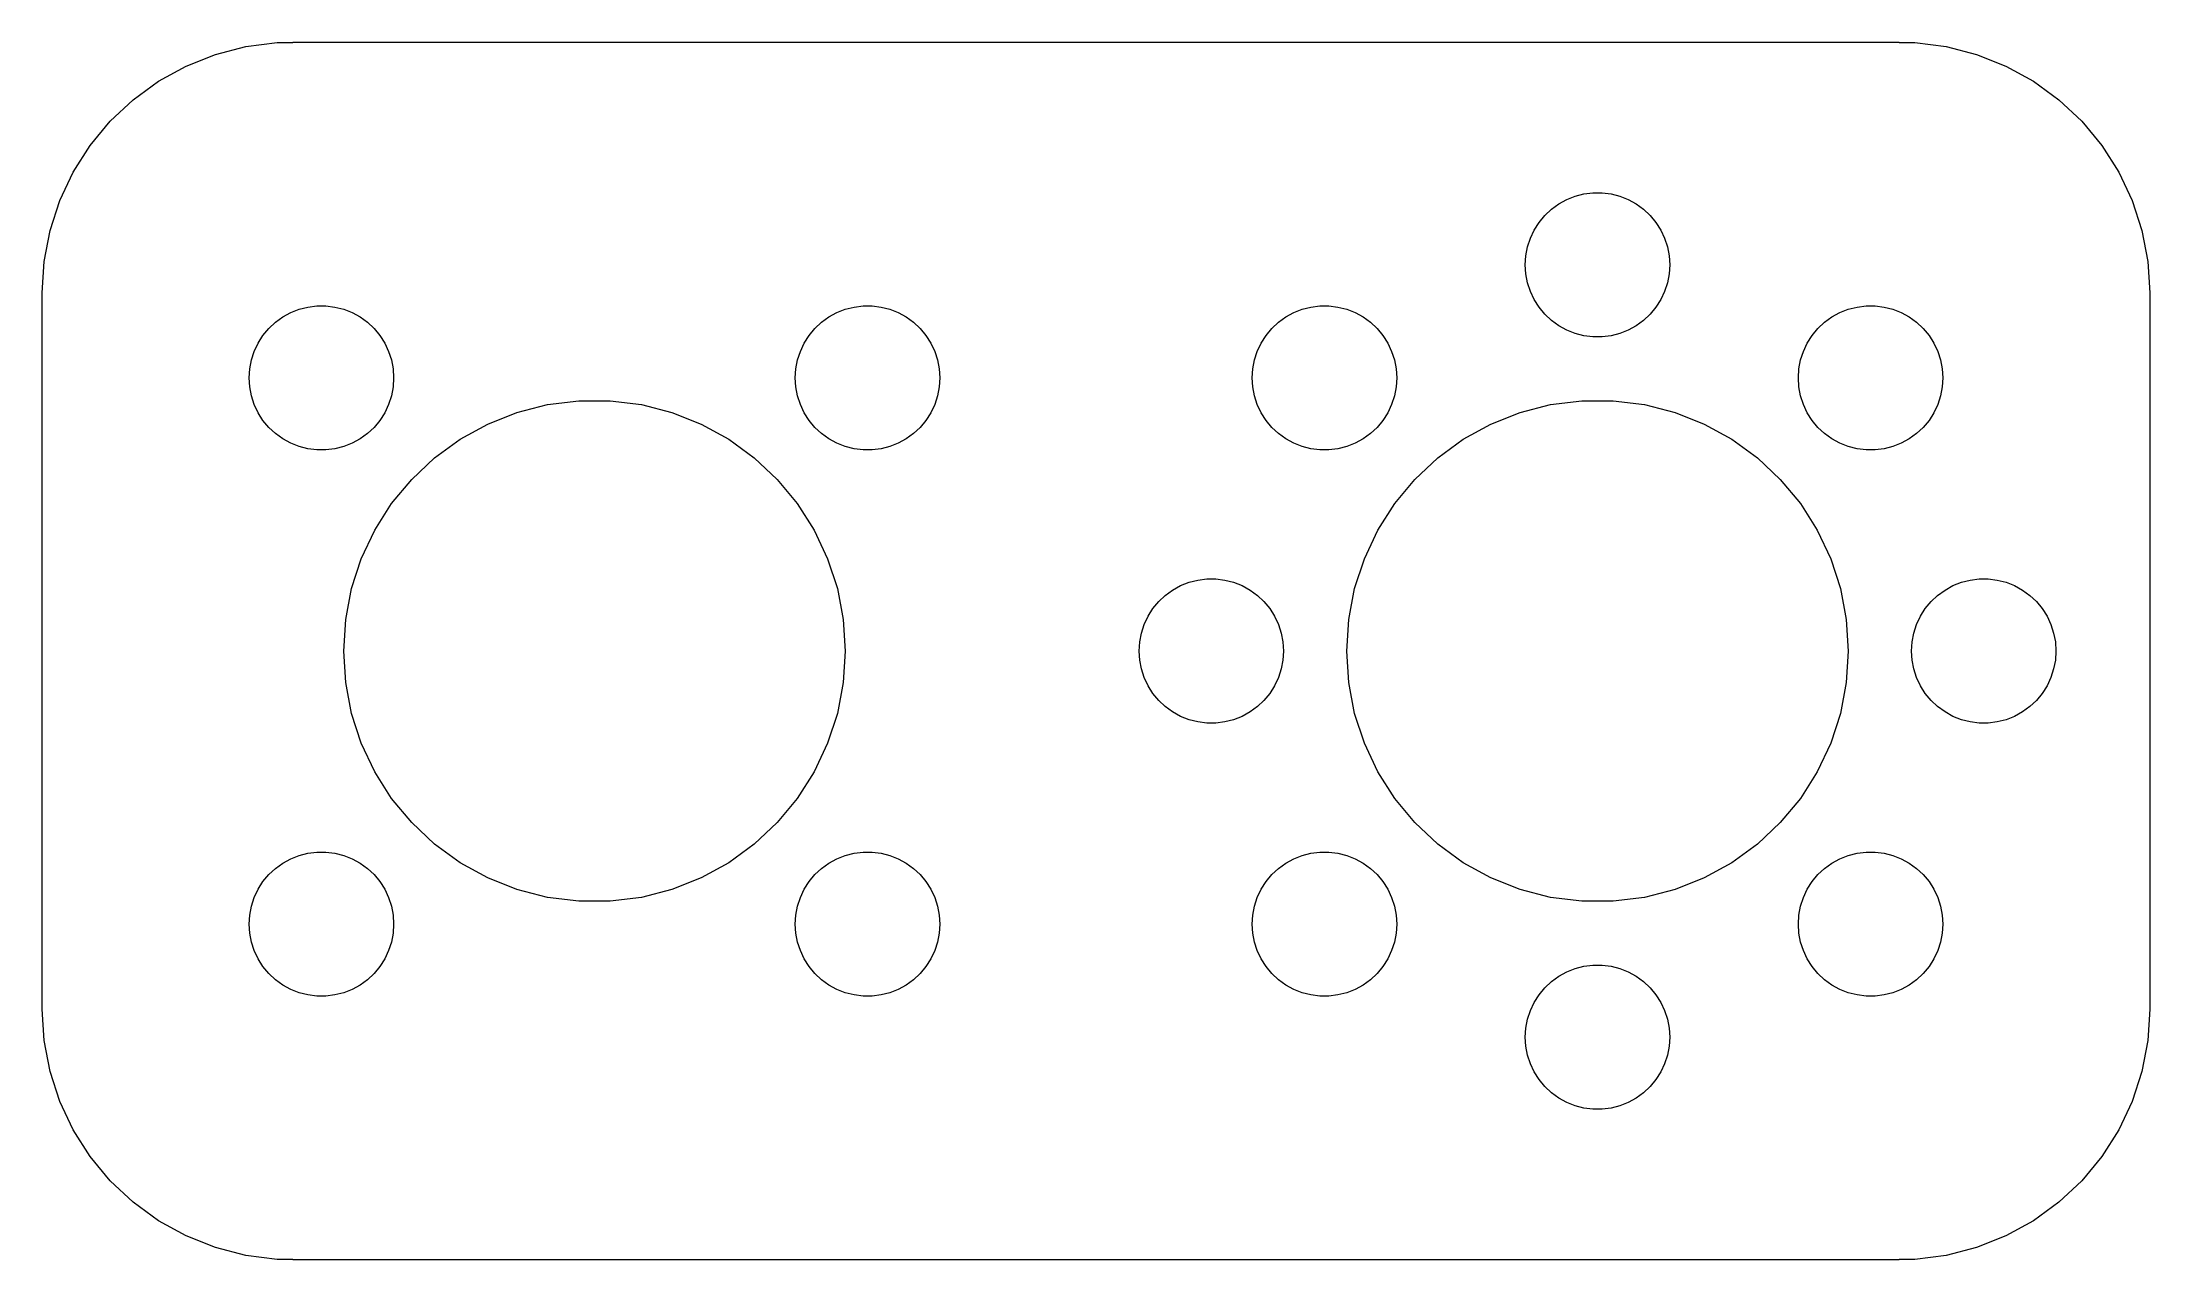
# Model space of a CAD drawing. Header units: millimetres. Extents: x -26.7 to 26.7, y -15.4 to 15.4.
import ezdxf

# ---------------------------------------------------------------- set-up
doc = ezdxf.new("R2010")
doc.units = ezdxf.units.MM
doc.layers.get('0').update_dxf_attribs({"linetype": 'CONTINUOUS', "lineweight": 0})

msp = doc.modelspace()

# ---------------------------------------------------------------- linework, layer by layer
for p, q in [((-23.039, 14.813), (-22.298, 15.107)), ((-22.298, 15.107), (-21.526, 15.305)), ((-21.526, 15.305), (-20.734, 15.405)), ((-20.734, 15.405), (-20.336, 15.405)), ((-20.336, 15.405), (-20.336, 15.418)), ((-20.336, 15.418), (20.336, 15.418)), ((20.336, 15.418), (20.336, 15.405)), ((20.336, 15.405), (20.734, 15.405)), ((20.734, 15.405), (21.526, 15.305)), ((21.526, 15.305), (22.298, 15.107)), ((22.298, 15.107), (23.039, 14.813)), ((-24.383, 13.961), (-23.738, 14.429)), ((-23.738, 14.429), (-23.039, 14.813)), ((23.039, 14.813), (23.738, 14.429)), ((23.738, 14.429), (24.383, 13.961)), ((-24.965, 13.415), (-24.383, 13.961)), ((24.383, 13.961), (24.965, 13.415)), ((-25.473, 12.8), (-24.965, 13.415)), ((24.965, 13.415), (25.473, 12.8)), ((-25.9, 12.127), (-25.473, 12.8)), ((25.473, 12.8), (25.9, 12.127)), ((-26.24, 11.405), (-25.9, 12.127)), ((25.9, 12.127), (26.24, 11.405)), ((-26.486, 10.647), (-26.24, 11.405)), ((11.534, 11.188), (11.72, 11.323)), ((11.72, 11.323), (11.921, 11.434)), ((11.921, 11.434), (12.135, 11.518)), ((12.135, 11.518), (12.357, 11.575)), ((12.357, 11.575), (12.585, 11.604)), ((12.585, 11.604), (12.815, 11.604)), ((12.815, 11.604), (13.043, 11.575)), ((13.043, 11.575), (13.265, 11.518)), ((13.265, 11.518), (13.479, 11.434)), ((13.479, 11.434), (13.68, 11.323)), ((13.68, 11.323), (13.866, 11.188)), ((26.24, 11.405), (26.486, 10.647)), ((11.097, 10.66), (11.22, 10.854)), ((11.22, 10.854), (11.367, 11.031)), ((11.367, 11.031), (11.534, 11.188)), ((13.866, 11.188), (14.033, 11.031)), ((14.033, 11.031), (14.18, 10.854)), ((14.18, 10.854), (14.303, 10.66)), ((-26.636, 9.864), (-26.486, 10.647)), ((10.886, 10.008), (10.929, 10.234)), ((10.929, 10.234), (11, 10.452)), ((11, 10.452), (11.097, 10.66)), ((14.303, 10.66), (14.4, 10.452)), ((14.4, 10.452), (14.471, 10.234)), ((14.471, 10.234), (14.514, 10.008)), ((26.486, 10.647), (26.636, 9.864)), ((-26.686, 9.068), (-26.636, 9.864)), ((10.871, 9.779), (10.886, 10.008)), ((10.886, 9.55), (10.871, 9.779)), ((14.514, 10.008), (14.529, 9.779)), ((14.529, 9.779), (14.514, 9.55)), ((26.636, 9.864), (26.686, 9.068)), ((10.929, 9.324), (10.886, 9.55)), ((11, 9.106), (10.929, 9.324)), ((11.097, 8.898), (11, 9.106)), ((14.4, 9.106), (14.303, 8.898)), ((14.471, 9.324), (14.4, 9.106)), ((14.514, 9.55), (14.471, 9.324)), ((-26.686, -9.068), (-26.686, 9.068)), ((-20.595, 8.459), (-20.393, 8.57)), ((-20.393, 8.57), (-20.18, 8.654)), ((-20.18, 8.654), (-19.957, 8.711)), ((-19.957, 8.711), (-19.73, 8.74)), ((-19.73, 8.74), (-19.5, 8.74)), ((-19.5, 8.74), (-19.272, 8.711)), ((-19.272, 8.711), (-19.05, 8.654)), ((-19.05, 8.654), (-18.836, 8.57)), ((-18.836, 8.57), (-18.635, 8.459)), ((-6.765, 8.459), (-6.564, 8.57)), ((-6.564, 8.57), (-6.35, 8.654)), ((-6.35, 8.654), (-6.128, 8.711)), ((-6.128, 8.711), (-5.9, 8.74)), ((-5.9, 8.74), (-5.67, 8.74)), ((-5.67, 8.74), (-5.443, 8.711)), ((-5.443, 8.711), (-5.22, 8.654)), ((-5.22, 8.654), (-5.007, 8.57)), ((-5.007, 8.57), (-4.805, 8.459)), ((4.805, 8.459), (5.007, 8.57)), ((5.007, 8.57), (5.22, 8.654)), ((5.22, 8.654), (5.443, 8.711)), ((5.443, 8.711), (5.67, 8.74)), ((5.67, 8.74), (5.9, 8.74)), ((5.9, 8.74), (6.128, 8.711)), ((6.128, 8.711), (6.35, 8.654)), ((6.35, 8.654), (6.564, 8.57)), ((6.564, 8.57), (6.765, 8.459)), ((11.22, 8.704), (11.097, 8.898)), ((11.367, 8.527), (11.22, 8.704)), ((14.18, 8.704), (14.033, 8.527)), ((14.303, 8.898), (14.18, 8.704)), ((18.635, 8.459), (18.836, 8.57)), ((18.836, 8.57), (19.05, 8.654)), ((19.05, 8.654), (19.272, 8.711)), ((19.272, 8.711), (19.5, 8.74)), ((19.5, 8.74), (19.73, 8.74)), ((19.73, 8.74), (19.957, 8.711)), ((19.957, 8.711), (20.18, 8.654)), ((20.18, 8.654), (20.393, 8.57)), ((20.393, 8.57), (20.595, 8.459)), ((26.686, 9.068), (26.686, -9.068)), ((-21.094, 7.99), (-20.948, 8.167)), ((-20.948, 8.167), (-20.781, 8.324)), ((-20.781, 8.324), (-20.595, 8.459)), ((-18.635, 8.459), (-18.449, 8.324)), ((-18.449, 8.324), (-18.282, 8.167)), ((-18.282, 8.167), (-18.135, 7.99)), ((-7.265, 7.99), (-7.118, 8.167)), ((-7.118, 8.167), (-6.951, 8.324)), ((-6.951, 8.324), (-6.765, 8.459)), ((-4.805, 8.459), (-4.619, 8.324)), ((-4.619, 8.324), (-4.452, 8.167)), ((-4.452, 8.167), (-4.306, 7.99)), ((4.306, 7.99), (4.452, 8.167)), ((4.452, 8.167), (4.619, 8.324)), ((4.619, 8.324), (4.805, 8.459)), ((6.765, 8.459), (6.951, 8.324)), ((6.951, 8.324), (7.118, 8.167)), ((7.118, 8.167), (7.265, 7.99)), ((11.534, 8.37), (11.367, 8.527)), ((11.72, 8.235), (11.534, 8.37)), ((11.921, 8.124), (11.72, 8.235)), ((12.135, 8.04), (11.921, 8.124)), ((12.357, 7.983), (12.135, 8.04)), ((13.265, 8.04), (13.043, 7.983)), ((13.479, 8.124), (13.265, 8.04)), ((13.68, 8.235), (13.479, 8.124)), ((13.866, 8.37), (13.68, 8.235)), ((14.033, 8.527), (13.866, 8.37)), ((18.135, 7.99), (18.282, 8.167)), ((18.282, 8.167), (18.449, 8.324)), ((18.449, 8.324), (18.635, 8.459)), ((20.595, 8.459), (20.781, 8.324)), ((20.781, 8.324), (20.948, 8.167)), ((20.948, 8.167), (21.094, 7.99)), ((-21.386, 7.37), (-21.315, 7.588)), ((-21.315, 7.588), (-21.217, 7.796)), ((-21.217, 7.796), (-21.094, 7.99)), ((-18.135, 7.99), (-18.012, 7.796)), ((-18.012, 7.796), (-17.914, 7.588)), ((-17.914, 7.588), (-17.843, 7.37)), ((-7.557, 7.37), (-7.486, 7.588)), ((-7.486, 7.588), (-7.388, 7.796)), ((-7.388, 7.796), (-7.265, 7.99)), ((-4.306, 7.99), (-4.183, 7.796)), ((-4.183, 7.796), (-4.085, 7.588)), ((-4.085, 7.588), (-4.014, 7.37)), ((4.014, 7.37), (4.085, 7.588)), ((4.085, 7.588), (4.183, 7.796)), ((4.183, 7.796), (4.306, 7.99)), ((7.265, 7.99), (7.388, 7.796)), ((7.388, 7.796), (7.486, 7.588)), ((7.486, 7.588), (7.557, 7.37)), ((12.585, 7.954), (12.357, 7.983)), ((12.815, 7.954), (12.585, 7.954)), ((13.043, 7.983), (12.815, 7.954)), ((17.843, 7.37), (17.914, 7.588)), ((17.914, 7.588), (18.012, 7.796)), ((18.012, 7.796), (18.135, 7.99)), ((21.094, 7.99), (21.217, 7.796)), ((21.217, 7.796), (21.315, 7.588)), ((21.315, 7.588), (21.386, 7.37)), ((-21.444, 6.915), (-21.429, 7.144)), ((-21.429, 7.144), (-21.386, 7.37)), ((-17.843, 7.37), (-17.8, 7.144)), ((-17.8, 7.144), (-17.786, 6.915)), ((-7.614, 6.915), (-7.6, 7.144)), ((-7.6, 7.144), (-7.557, 7.37)), ((-4.014, 7.37), (-3.971, 7.144)), ((-3.971, 7.144), (-3.956, 6.915)), ((3.956, 6.915), (3.971, 7.144)), ((3.971, 7.144), (4.014, 7.37)), ((7.557, 7.37), (7.6, 7.144)), ((7.6, 7.144), (7.614, 6.915)), ((17.786, 6.915), (17.8, 7.144)), ((17.8, 7.144), (17.843, 7.37)), ((21.386, 7.37), (21.429, 7.144)), ((21.429, 7.144), (21.444, 6.915)), ((-21.429, 6.686), (-21.444, 6.915)), ((-21.386, 6.46), (-21.429, 6.686)), ((-21.315, 6.242), (-21.386, 6.46)), ((-17.843, 6.46), (-17.914, 6.242)), ((-17.8, 6.686), (-17.843, 6.46)), ((-17.786, 6.915), (-17.8, 6.686)), ((-7.6, 6.686), (-7.614, 6.915)), ((-7.557, 6.46), (-7.6, 6.686)), ((-7.486, 6.242), (-7.557, 6.46)), ((-4.014, 6.46), (-4.085, 6.242)), ((-3.971, 6.686), (-4.014, 6.46)), ((-3.956, 6.915), (-3.971, 6.686)), ((3.971, 6.686), (3.956, 6.915)), ((4.014, 6.46), (3.971, 6.686)), ((4.085, 6.242), (4.014, 6.46)), ((7.557, 6.46), (7.486, 6.242)), ((7.6, 6.686), (7.557, 6.46)), ((7.614, 6.915), (7.6, 6.686)), ((17.8, 6.686), (17.786, 6.915)), ((17.843, 6.46), (17.8, 6.686)), ((17.914, 6.242), (17.843, 6.46)), ((21.386, 6.46), (21.315, 6.242)), ((21.429, 6.686), (21.386, 6.46)), ((21.444, 6.915), (21.429, 6.686)), ((-21.217, 6.034), (-21.315, 6.242)), ((-21.094, 5.84), (-21.217, 6.034)), ((-18.012, 6.034), (-18.135, 5.84)), ((-17.914, 6.242), (-18.012, 6.034)), ((-15.404, 5.746), (-14.662, 6.039)), ((-14.662, 6.039), (-13.89, 6.238)), ((-13.89, 6.238), (-13.099, 6.337)), ((-13.099, 6.337), (-12.301, 6.337)), ((-12.301, 6.337), (-11.51, 6.238)), ((-11.51, 6.238), (-10.738, 6.039)), ((-10.738, 6.039), (-9.996, 5.746)), ((-7.388, 6.034), (-7.486, 6.242)), ((-7.265, 5.84), (-7.388, 6.034)), ((-4.183, 6.034), (-4.306, 5.84)), ((-4.085, 6.242), (-4.183, 6.034)), ((4.183, 6.034), (4.085, 6.242)), ((4.306, 5.84), (4.183, 6.034)), ((7.388, 6.034), (7.265, 5.84)), ((7.486, 6.242), (7.388, 6.034)), ((9.996, 5.746), (10.738, 6.039)), ((10.738, 6.039), (11.51, 6.238)), ((11.51, 6.238), (12.301, 6.337)), ((12.301, 6.337), (13.099, 6.337)), ((13.099, 6.337), (13.89, 6.238)), ((13.89, 6.238), (14.662, 6.039)), ((14.662, 6.039), (15.404, 5.746)), ((18.012, 6.034), (17.914, 6.242)), ((18.135, 5.84), (18.012, 6.034)), ((21.217, 6.034), (21.094, 5.84)), ((21.315, 6.242), (21.217, 6.034)), ((-20.948, 5.663), (-21.094, 5.84)), ((-20.781, 5.506), (-20.948, 5.663)), ((-20.595, 5.371), (-20.781, 5.506)), ((-20.393, 5.26), (-20.595, 5.371)), ((-18.635, 5.371), (-18.836, 5.26)), ((-18.449, 5.506), (-18.635, 5.371)), ((-18.282, 5.663), (-18.449, 5.506)), ((-18.135, 5.84), (-18.282, 5.663)), ((-16.748, 4.893), (-16.102, 5.361)), ((-16.102, 5.361), (-15.404, 5.746)), ((-9.996, 5.746), (-9.298, 5.361)), ((-9.298, 5.361), (-8.652, 4.893)), ((-7.118, 5.663), (-7.265, 5.84)), ((-6.951, 5.506), (-7.118, 5.663)), ((-6.765, 5.371), (-6.951, 5.506)), ((-6.564, 5.26), (-6.765, 5.371)), ((-4.805, 5.371), (-5.007, 5.26)), ((-4.619, 5.506), (-4.805, 5.371)), ((-4.452, 5.663), (-4.619, 5.506)), ((-4.306, 5.84), (-4.452, 5.663)), ((4.452, 5.663), (4.306, 5.84)), ((4.619, 5.506), (4.452, 5.663)), ((4.805, 5.371), (4.619, 5.506)), ((5.007, 5.26), (4.805, 5.371)), ((6.765, 5.371), (6.564, 5.26)), ((6.951, 5.506), (6.765, 5.371)), ((7.118, 5.663), (6.951, 5.506)), ((7.265, 5.84), (7.118, 5.663)), ((8.652, 4.893), (9.298, 5.361)), ((9.298, 5.361), (9.996, 5.746)), ((15.404, 5.746), (16.102, 5.361)), ((16.102, 5.361), (16.748, 4.893)), ((18.282, 5.663), (18.135, 5.84)), ((18.449, 5.506), (18.282, 5.663)), ((18.635, 5.371), (18.449, 5.506)), ((18.836, 5.26), (18.635, 5.371)), ((20.595, 5.371), (20.393, 5.26)), ((20.781, 5.506), (20.595, 5.371)), ((20.948, 5.663), (20.781, 5.506)), ((21.094, 5.84), (20.948, 5.663)), ((-20.18, 5.176), (-20.393, 5.26)), ((-19.957, 5.118), (-20.18, 5.176)), ((-19.73, 5.09), (-19.957, 5.118)), ((-19.5, 5.09), (-19.73, 5.09)), ((-19.272, 5.118), (-19.5, 5.09)), ((-19.05, 5.176), (-19.272, 5.118)), ((-18.836, 5.26), (-19.05, 5.176)), ((-17.329, 4.347), (-16.748, 4.893)), ((-8.652, 4.893), (-8.071, 4.347)), ((-6.35, 5.176), (-6.564, 5.26)), ((-6.128, 5.118), (-6.35, 5.176)), ((-5.9, 5.09), (-6.128, 5.118)), ((-5.67, 5.09), (-5.9, 5.09)), ((-5.443, 5.118), (-5.67, 5.09)), ((-5.22, 5.176), (-5.443, 5.118)), ((-5.007, 5.26), (-5.22, 5.176)), ((5.22, 5.176), (5.007, 5.26)), ((5.443, 5.118), (5.22, 5.176)), ((5.67, 5.09), (5.443, 5.118)), ((5.9, 5.09), (5.67, 5.09)), ((6.128, 5.118), (5.9, 5.09)), ((6.35, 5.176), (6.128, 5.118)), ((6.564, 5.26), (6.35, 5.176)), ((8.071, 4.347), (8.652, 4.893)), ((16.748, 4.893), (17.329, 4.347)), ((19.05, 5.176), (18.836, 5.26)), ((19.272, 5.118), (19.05, 5.176)), ((19.5, 5.09), (19.272, 5.118)), ((19.73, 5.09), (19.5, 5.09)), ((19.957, 5.118), (19.73, 5.09)), ((20.18, 5.176), (19.957, 5.118)), ((20.393, 5.26), (20.18, 5.176)), ((-17.837, 3.732), (-17.329, 4.347)), ((-8.071, 4.347), (-7.563, 3.732)), ((7.563, 3.732), (8.071, 4.347)), ((17.329, 4.347), (17.837, 3.732)), ((-18.265, 3.059), (-17.837, 3.732)), ((-7.563, 3.732), (-7.135, 3.059)), ((7.135, 3.059), (7.563, 3.732)), ((17.837, 3.732), (18.265, 3.059)), ((-18.604, 2.338), (-18.265, 3.059)), ((-7.135, 3.059), (-6.796, 2.338)), ((6.796, 2.338), (7.135, 3.059)), ((18.265, 3.059), (18.604, 2.338)), ((-18.851, 1.579), (-18.604, 2.338)), ((-6.796, 2.338), (-6.549, 1.579)), ((6.549, 1.579), (6.796, 2.338)), ((18.604, 2.338), (18.851, 1.579)), ((1.941, 1.544), (2.142, 1.655)), ((2.142, 1.655), (2.356, 1.739)), ((2.356, 1.739), (2.578, 1.796)), ((2.578, 1.796), (2.806, 1.825)), ((2.806, 1.825), (3.036, 1.825)), ((3.036, 1.825), (3.264, 1.796)), ((3.264, 1.796), (3.486, 1.739)), ((3.486, 1.739), (3.7, 1.655)), ((3.7, 1.655), (3.901, 1.544)), ((21.499, 1.544), (21.7, 1.655)), ((21.7, 1.655), (21.914, 1.739)), ((21.914, 1.739), (22.136, 1.796)), ((22.136, 1.796), (22.364, 1.825)), ((22.364, 1.825), (22.594, 1.825)), ((22.594, 1.825), (22.822, 1.796)), ((22.822, 1.796), (23.044, 1.739)), ((23.044, 1.739), (23.258, 1.655)), ((23.258, 1.655), (23.459, 1.544)), ((-19, 0.796), (-18.851, 1.579)), ((-6.549, 1.579), (-6.4, 0.796)), ((1.318, 0.881), (1.441, 1.075)), ((1.441, 1.075), (1.588, 1.252)), ((1.588, 1.252), (1.755, 1.409)), ((1.755, 1.409), (1.941, 1.544)), ((3.901, 1.544), (4.087, 1.409)), ((4.087, 1.409), (4.254, 1.252)), ((4.254, 1.252), (4.401, 1.075)), ((4.401, 1.075), (4.524, 0.881)), ((6.4, 0.796), (6.549, 1.579)), ((18.851, 1.579), (19, 0.796)), ((20.876, 0.881), (20.999, 1.075)), ((20.999, 1.075), (21.146, 1.252)), ((21.146, 1.252), (21.313, 1.409)), ((21.313, 1.409), (21.499, 1.544)), ((23.459, 1.544), (23.645, 1.409)), ((23.645, 1.409), (23.812, 1.252)), ((23.812, 1.252), (23.959, 1.075)), ((23.959, 1.075), (24.082, 0.881)), ((-19.05, 0), (-19, 0.796)), ((-6.4, 0.796), (-6.35, 0)), ((1.15, 0.455), (1.221, 0.673)), ((1.221, 0.673), (1.318, 0.881)), ((4.524, 0.881), (4.621, 0.673)), ((4.621, 0.673), (4.692, 0.455)), ((6.35, 0), (6.4, 0.796)), ((19, 0.796), (19.05, 0)), ((20.708, 0.455), (20.779, 0.673)), ((20.779, 0.673), (20.876, 0.881)), ((24.082, 0.881), (24.179, 0.673)), ((24.179, 0.673), (24.25, 0.455)), ((-19, -0.796), (-19.05, 0)), ((-6.35, 0), (-6.4, -0.796)), ((1.092, 0), (1.107, 0.229)), ((1.107, -0.229), (1.092, 0)), ((1.107, 0.229), (1.15, 0.455)), ((4.692, 0.455), (4.735, 0.229)), ((4.735, 0.229), (4.75, 0)), ((4.75, 0), (4.735, -0.229)), ((6.4, -0.796), (6.35, 0)), ((19.05, 0), (19, -0.796)), ((20.65, 0), (20.665, 0.229)), ((20.665, -0.229), (20.65, 0)), ((20.665, 0.229), (20.708, 0.455)), ((24.25, 0.455), (24.293, 0.229)), ((24.293, 0.229), (24.308, 0)), ((24.308, 0), (24.293, -0.229)), ((1.15, -0.455), (1.107, -0.229)), ((1.221, -0.673), (1.15, -0.455)), ((4.692, -0.455), (4.621, -0.673)), ((4.735, -0.229), (4.692, -0.455)), ((20.708, -0.455), (20.665, -0.229)), ((20.779, -0.673), (20.708, -0.455)), ((24.25, -0.455), (24.179, -0.673)), ((24.293, -0.229), (24.25, -0.455)), ((-18.851, -1.579), (-19, -0.796)), ((-6.4, -0.796), (-6.549, -1.579)), ((1.318, -0.881), (1.221, -0.673)), ((1.441, -1.075), (1.318, -0.881)), ((4.524, -0.881), (4.401, -1.075)), ((4.621, -0.673), (4.524, -0.881)), ((6.549, -1.579), (6.4, -0.796)), ((19, -0.796), (18.851, -1.579)), ((20.876, -0.881), (20.779, -0.673)), ((20.999, -1.075), (20.876, -0.881)), ((24.082, -0.881), (23.959, -1.075)), ((24.179, -0.673), (24.082, -0.881)), ((-18.604, -2.338), (-18.851, -1.579)), ((-6.549, -1.579), (-6.796, -2.338)), ((1.588, -1.252), (1.441, -1.075)), ((1.755, -1.409), (1.588, -1.252)), ((1.941, -1.544), (1.755, -1.409)), ((2.142, -1.655), (1.941, -1.544)), ((3.901, -1.544), (3.7, -1.655)), ((4.087, -1.409), (3.901, -1.544)), ((4.254, -1.252), (4.087, -1.409)), ((4.401, -1.075), (4.254, -1.252)), ((6.796, -2.338), (6.549, -1.579)), ((18.851, -1.579), (18.604, -2.338)), ((21.146, -1.252), (20.999, -1.075)), ((21.313, -1.409), (21.146, -1.252)), ((21.499, -1.544), (21.313, -1.409)), ((21.7, -1.655), (21.499, -1.544)), ((23.459, -1.544), (23.258, -1.655)), ((23.645, -1.409), (23.459, -1.544)), ((23.812, -1.252), (23.645, -1.409)), ((23.959, -1.075), (23.812, -1.252)), ((2.356, -1.739), (2.142, -1.655)), ((2.578, -1.796), (2.356, -1.739)), ((2.806, -1.825), (2.578, -1.796)), ((3.036, -1.825), (2.806, -1.825)), ((3.264, -1.796), (3.036, -1.825)), ((3.486, -1.739), (3.264, -1.796)), ((3.7, -1.655), (3.486, -1.739)), ((21.914, -1.739), (21.7, -1.655)), ((22.136, -1.796), (21.914, -1.739)), ((22.364, -1.825), (22.136, -1.796)), ((22.594, -1.825), (22.364, -1.825)), ((22.822, -1.796), (22.594, -1.825)), ((23.044, -1.739), (22.822, -1.796)), ((23.258, -1.655), (23.044, -1.739)), ((-18.265, -3.059), (-18.604, -2.338)), ((-6.796, -2.338), (-7.135, -3.059)), ((7.135, -3.059), (6.796, -2.338)), ((18.604, -2.338), (18.265, -3.059)), ((-17.837, -3.732), (-18.265, -3.059)), ((-7.135, -3.059), (-7.563, -3.732)), ((7.563, -3.732), (7.135, -3.059)), ((18.265, -3.059), (17.837, -3.732)), ((-17.329, -4.347), (-17.837, -3.732)), ((-7.563, -3.732), (-8.071, -4.347)), ((8.071, -4.347), (7.563, -3.732)), ((17.837, -3.732), (17.329, -4.347)), ((-16.748, -4.893), (-17.329, -4.347)), ((-8.071, -4.347), (-8.652, -4.893)), ((8.652, -4.893), (8.071, -4.347)), ((17.329, -4.347), (16.748, -4.893)), ((-20.595, -5.371), (-20.393, -5.26)), ((-20.393, -5.26), (-20.18, -5.176)), ((-20.18, -5.176), (-19.957, -5.118)), ((-19.957, -5.118), (-19.73, -5.09)), ((-19.73, -5.09), (-19.5, -5.09)), ((-19.5, -5.09), (-19.272, -5.118)), ((-19.272, -5.118), (-19.05, -5.176)), ((-19.05, -5.176), (-18.836, -5.26)), ((-18.836, -5.26), (-18.635, -5.371)), ((-16.102, -5.361), (-16.748, -4.893)), ((-8.652, -4.893), (-9.298, -5.361)), ((-6.765, -5.371), (-6.564, -5.26)), ((-6.564, -5.26), (-6.35, -5.176)), ((-6.35, -5.176), (-6.128, -5.118)), ((-6.128, -5.118), (-5.9, -5.09)), ((-5.9, -5.09), (-5.67, -5.09)), ((-5.67, -5.09), (-5.443, -5.118)), ((-5.443, -5.118), (-5.22, -5.176)), ((-5.22, -5.176), (-5.007, -5.26)), ((-5.007, -5.26), (-4.805, -5.371)), ((4.805, -5.371), (5.007, -5.26)), ((5.007, -5.26), (5.22, -5.176)), ((5.22, -5.176), (5.443, -5.118)), ((5.443, -5.118), (5.67, -5.09)), ((5.67, -5.09), (5.9, -5.09)), ((5.9, -5.09), (6.128, -5.118)), ((6.128, -5.118), (6.35, -5.176)), ((6.35, -5.176), (6.564, -5.26)), ((6.564, -5.26), (6.765, -5.371)), ((9.298, -5.361), (8.652, -4.893)), ((16.748, -4.893), (16.102, -5.361)), ((18.635, -5.371), (18.836, -5.26)), ((18.836, -5.26), (19.05, -5.176)), ((19.05, -5.176), (19.272, -5.118)), ((19.272, -5.118), (19.5, -5.09)), ((19.5, -5.09), (19.73, -5.09)), ((19.73, -5.09), (19.957, -5.118)), ((19.957, -5.118), (20.18, -5.176)), ((20.18, -5.176), (20.393, -5.26)), ((20.393, -5.26), (20.595, -5.371)), ((-21.217, -6.034), (-21.094, -5.84)), ((-21.094, -5.84), (-20.948, -5.663)), ((-20.948, -5.663), (-20.781, -5.506)), ((-20.781, -5.506), (-20.595, -5.371)), ((-18.635, -5.371), (-18.449, -5.506)), ((-18.449, -5.506), (-18.282, -5.663)), ((-18.282, -5.663), (-18.135, -5.84)), ((-18.135, -5.84), (-18.012, -6.034)), ((-15.404, -5.746), (-16.102, -5.361)), ((-14.662, -6.039), (-15.404, -5.746)), ((-9.996, -5.746), (-10.738, -6.039)), ((-9.298, -5.361), (-9.996, -5.746)), ((-7.388, -6.034), (-7.265, -5.84)), ((-7.265, -5.84), (-7.118, -5.663)), ((-7.118, -5.663), (-6.951, -5.506)), ((-6.951, -5.506), (-6.765, -5.371)), ((-4.805, -5.371), (-4.619, -5.506)), ((-4.619, -5.506), (-4.452, -5.663)), ((-4.452, -5.663), (-4.306, -5.84)), ((-4.306, -5.84), (-4.183, -6.034)), ((4.183, -6.034), (4.306, -5.84)), ((4.306, -5.84), (4.452, -5.663)), ((4.452, -5.663), (4.619, -5.506)), ((4.619, -5.506), (4.805, -5.371)), ((6.765, -5.371), (6.951, -5.506)), ((6.951, -5.506), (7.118, -5.663)), ((7.118, -5.663), (7.265, -5.84)), ((7.265, -5.84), (7.388, -6.034)), ((9.996, -5.746), (9.298, -5.361)), ((10.738, -6.039), (9.996, -5.746)), ((15.404, -5.746), (14.662, -6.039)), ((16.102, -5.361), (15.404, -5.746)), ((18.012, -6.034), (18.135, -5.84)), ((18.135, -5.84), (18.282, -5.663)), ((18.282, -5.663), (18.449, -5.506)), ((18.449, -5.506), (18.635, -5.371)), ((20.595, -5.371), (20.781, -5.506)), ((20.781, -5.506), (20.948, -5.663)), ((20.948, -5.663), (21.094, -5.84)), ((21.094, -5.84), (21.217, -6.034)), ((-21.386, -6.46), (-21.315, -6.242)), ((-21.315, -6.242), (-21.217, -6.034)), ((-18.012, -6.034), (-17.914, -6.242)), ((-17.914, -6.242), (-17.843, -6.46)), ((-13.89, -6.238), (-14.662, -6.039)), ((-13.099, -6.337), (-13.89, -6.238)), ((-12.301, -6.337), (-13.099, -6.337)), ((-11.51, -6.238), (-12.301, -6.337)), ((-10.738, -6.039), (-11.51, -6.238)), ((-7.557, -6.46), (-7.486, -6.242)), ((-7.486, -6.242), (-7.388, -6.034)), ((-4.183, -6.034), (-4.085, -6.242)), ((-4.085, -6.242), (-4.014, -6.46)), ((4.014, -6.46), (4.085, -6.242)), ((4.085, -6.242), (4.183, -6.034)), ((7.388, -6.034), (7.486, -6.242)), ((7.486, -6.242), (7.557, -6.46)), ((11.51, -6.238), (10.738, -6.039)), ((12.301, -6.337), (11.51, -6.238)), ((13.099, -6.337), (12.301, -6.337)), ((13.89, -6.238), (13.099, -6.337)), ((14.662, -6.039), (13.89, -6.238)), ((17.843, -6.46), (17.914, -6.242)), ((17.914, -6.242), (18.012, -6.034)), ((21.217, -6.034), (21.315, -6.242)), ((21.315, -6.242), (21.386, -6.46)), ((-21.444, -6.915), (-21.429, -6.686)), ((-21.429, -7.144), (-21.444, -6.915)), ((-21.429, -6.686), (-21.386, -6.46)), ((-17.843, -6.46), (-17.8, -6.686)), ((-17.8, -6.686), (-17.786, -6.915)), ((-17.786, -6.915), (-17.8, -7.144)), ((-7.614, -6.915), (-7.6, -6.686)), ((-7.6, -7.144), (-7.614, -6.915)), ((-7.6, -6.686), (-7.557, -6.46)), ((-4.014, -6.46), (-3.971, -6.686)), ((-3.971, -6.686), (-3.956, -6.915)), ((-3.956, -6.915), (-3.971, -7.144)), ((3.956, -6.915), (3.971, -6.686)), ((3.971, -7.144), (3.956, -6.915)), ((3.971, -6.686), (4.014, -6.46)), ((7.557, -6.46), (7.6, -6.686)), ((7.6, -6.686), (7.614, -6.915)), ((7.614, -6.915), (7.6, -7.144)), ((17.786, -6.915), (17.8, -6.686)), ((17.8, -7.144), (17.786, -6.915)), ((17.8, -6.686), (17.843, -6.46)), ((21.386, -6.46), (21.429, -6.686)), ((21.429, -6.686), (21.444, -6.915)), ((21.444, -6.915), (21.429, -7.144)), ((-21.386, -7.37), (-21.429, -7.144)), ((-21.315, -7.588), (-21.386, -7.37)), ((-17.843, -7.37), (-17.914, -7.588)), ((-17.8, -7.144), (-17.843, -7.37)), ((-7.557, -7.37), (-7.6, -7.144)), ((-7.486, -7.588), (-7.557, -7.37)), ((-4.014, -7.37), (-4.085, -7.588)), ((-3.971, -7.144), (-4.014, -7.37)), ((4.014, -7.37), (3.971, -7.144)), ((4.085, -7.588), (4.014, -7.37)), ((7.557, -7.37), (7.486, -7.588)), ((7.6, -7.144), (7.557, -7.37)), ((17.843, -7.37), (17.8, -7.144)), ((17.914, -7.588), (17.843, -7.37)), ((21.386, -7.37), (21.315, -7.588)), ((21.429, -7.144), (21.386, -7.37)), ((-21.217, -7.796), (-21.315, -7.588)), ((-21.094, -7.99), (-21.217, -7.796)), ((-20.948, -8.167), (-21.094, -7.99)), ((-18.135, -7.99), (-18.282, -8.167)), ((-18.012, -7.796), (-18.135, -7.99)), ((-17.914, -7.588), (-18.012, -7.796)), ((-7.388, -7.796), (-7.486, -7.588)), ((-7.265, -7.99), (-7.388, -7.796)), ((-7.118, -8.167), (-7.265, -7.99)), ((-4.306, -7.99), (-4.452, -8.167)), ((-4.183, -7.796), (-4.306, -7.99)), ((-4.085, -7.588), (-4.183, -7.796)), ((4.183, -7.796), (4.085, -7.588)), ((4.306, -7.99), (4.183, -7.796)), ((4.452, -8.167), (4.306, -7.99)), ((7.265, -7.99), (7.118, -8.167)), ((7.388, -7.796), (7.265, -7.99)), ((7.486, -7.588), (7.388, -7.796)), ((12.135, -8.04), (12.357, -7.983)), ((12.357, -7.983), (12.585, -7.954)), ((12.585, -7.954), (12.815, -7.954)), ((12.815, -7.954), (13.043, -7.983)), ((13.043, -7.983), (13.265, -8.04)), ((18.012, -7.796), (17.914, -7.588)), ((18.135, -7.99), (18.012, -7.796)), ((18.282, -8.167), (18.135, -7.99)), ((21.094, -7.99), (20.948, -8.167)), ((21.217, -7.796), (21.094, -7.99)), ((21.315, -7.588), (21.217, -7.796)), ((-20.781, -8.324), (-20.948, -8.167)), ((-20.595, -8.459), (-20.781, -8.324)), ((-20.393, -8.57), (-20.595, -8.459)), ((-18.635, -8.459), (-18.836, -8.57)), ((-18.449, -8.324), (-18.635, -8.459)), ((-18.282, -8.167), (-18.449, -8.324)), ((-6.951, -8.324), (-7.118, -8.167)), ((-6.765, -8.459), (-6.951, -8.324)), ((-6.564, -8.57), (-6.765, -8.459)), ((-4.805, -8.459), (-5.007, -8.57)), ((-4.619, -8.324), (-4.805, -8.459)), ((-4.452, -8.167), (-4.619, -8.324)), ((4.619, -8.324), (4.452, -8.167)), ((4.805, -8.459), (4.619, -8.324)), ((5.007, -8.57), (4.805, -8.459)), ((6.765, -8.459), (6.564, -8.57)), ((6.951, -8.324), (6.765, -8.459)), ((7.118, -8.167), (6.951, -8.324)), ((11.22, -8.704), (11.367, -8.527)), ((11.367, -8.527), (11.534, -8.37)), ((11.534, -8.37), (11.72, -8.235)), ((11.72, -8.235), (11.921, -8.124)), ((11.921, -8.124), (12.135, -8.04)), ((13.265, -8.04), (13.479, -8.124)), ((13.479, -8.124), (13.68, -8.235)), ((13.68, -8.235), (13.866, -8.37)), ((13.866, -8.37), (14.033, -8.527)), ((14.033, -8.527), (14.18, -8.704)), ((18.449, -8.324), (18.282, -8.167)), ((18.635, -8.459), (18.449, -8.324)), ((18.836, -8.57), (18.635, -8.459)), ((20.595, -8.459), (20.393, -8.57)), ((20.781, -8.324), (20.595, -8.459)), ((20.948, -8.167), (20.781, -8.324)), ((-26.636, -9.864), (-26.686, -9.068)), ((-20.18, -8.654), (-20.393, -8.57)), ((-19.957, -8.711), (-20.18, -8.654)), ((-19.73, -8.74), (-19.957, -8.711)), ((-19.5, -8.74), (-19.73, -8.74)), ((-19.272, -8.711), (-19.5, -8.74)), ((-19.05, -8.654), (-19.272, -8.711)), ((-18.836, -8.57), (-19.05, -8.654)), ((-6.35, -8.654), (-6.564, -8.57)), ((-6.128, -8.711), (-6.35, -8.654)), ((-5.9, -8.74), (-6.128, -8.711)), ((-5.67, -8.74), (-5.9, -8.74)), ((-5.443, -8.711), (-5.67, -8.74)), ((-5.22, -8.654), (-5.443, -8.711)), ((-5.007, -8.57), (-5.22, -8.654)), ((5.22, -8.654), (5.007, -8.57)), ((5.443, -8.711), (5.22, -8.654)), ((5.67, -8.74), (5.443, -8.711)), ((5.9, -8.74), (5.67, -8.74)), ((6.128, -8.711), (5.9, -8.74)), ((6.35, -8.654), (6.128, -8.711)), ((6.564, -8.57), (6.35, -8.654)), ((11, -9.106), (11.097, -8.898)), ((11.097, -8.898), (11.22, -8.704)), ((14.18, -8.704), (14.303, -8.898)), ((14.303, -8.898), (14.4, -9.106)), ((19.05, -8.654), (18.836, -8.57)), ((19.272, -8.711), (19.05, -8.654)), ((19.5, -8.74), (19.272, -8.711)), ((19.73, -8.74), (19.5, -8.74)), ((19.957, -8.711), (19.73, -8.74)), ((20.18, -8.654), (19.957, -8.711)), ((20.393, -8.57), (20.18, -8.654)), ((26.686, -9.068), (26.636, -9.864)), ((10.871, -9.779), (10.886, -9.55)), ((10.886, -9.55), (10.929, -9.324)), ((10.929, -9.324), (11, -9.106)), ((14.4, -9.106), (14.471, -9.324)), ((14.471, -9.324), (14.514, -9.55)), ((14.514, -9.55), (14.529, -9.779)), ((-26.486, -10.647), (-26.636, -9.864)), ((10.886, -10.008), (10.871, -9.779)), ((10.929, -10.234), (10.886, -10.008)), ((14.514, -10.008), (14.471, -10.234)), ((14.529, -9.779), (14.514, -10.008)), ((26.636, -9.864), (26.486, -10.647)), ((-26.24, -11.405), (-26.486, -10.647)), ((11, -10.452), (10.929, -10.234)), ((11.097, -10.66), (11, -10.452)), ((11.22, -10.854), (11.097, -10.66)), ((14.303, -10.66), (14.18, -10.854)), ((14.4, -10.452), (14.303, -10.66)), ((14.471, -10.234), (14.4, -10.452)), ((26.486, -10.647), (26.24, -11.405)), ((11.367, -11.031), (11.22, -10.854)), ((11.534, -11.188), (11.367, -11.031)), ((11.72, -11.323), (11.534, -11.188)), ((13.866, -11.188), (13.68, -11.323)), ((14.033, -11.031), (13.866, -11.188)), ((14.18, -10.854), (14.033, -11.031)), ((-25.9, -12.127), (-26.24, -11.405)), ((11.921, -11.434), (11.72, -11.323)), ((12.135, -11.518), (11.921, -11.434)), ((12.357, -11.575), (12.135, -11.518)), ((12.585, -11.604), (12.357, -11.575)), ((12.815, -11.604), (12.585, -11.604)), ((13.043, -11.575), (12.815, -11.604)), ((13.265, -11.518), (13.043, -11.575)), ((13.479, -11.434), (13.265, -11.518)), ((13.68, -11.323), (13.479, -11.434)), ((26.24, -11.405), (25.9, -12.127)), ((-25.473, -12.8), (-25.9, -12.127)), ((25.9, -12.127), (25.473, -12.8)), ((-24.965, -13.415), (-25.473, -12.8)), ((25.473, -12.8), (24.965, -13.415)), ((-24.383, -13.961), (-24.965, -13.415)), ((24.965, -13.415), (24.383, -13.961)), ((-23.738, -14.429), (-24.383, -13.961)), ((24.383, -13.961), (23.738, -14.429)), ((-23.039, -14.813), (-23.738, -14.429)), ((-22.298, -15.107), (-23.039, -14.813)), ((23.039, -14.813), (22.298, -15.107)), ((23.738, -14.429), (23.039, -14.813)), ((-21.526, -15.305), (-22.298, -15.107)), ((-20.734, -15.405), (-21.526, -15.305)), ((-20.336, -15.405), (-20.734, -15.405)), ((-20.336, -15.418), (-20.336, -15.405)), ((20.336, -15.418), (-20.336, -15.418)), ((20.734, -15.405), (20.336, -15.405)), ((20.336, -15.405), (20.336, -15.418)), ((21.526, -15.305), (20.734, -15.405)), ((22.298, -15.107), (21.526, -15.305))]:
    msp.add_line(p, q)

doc.saveas('drawing.dxf')
